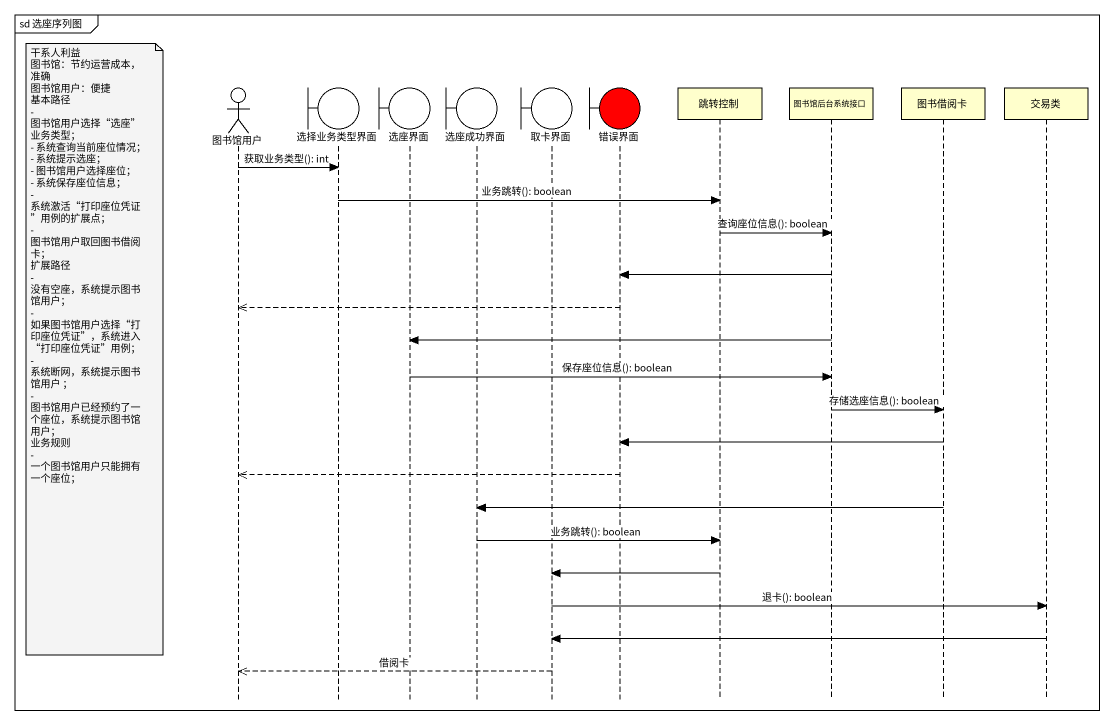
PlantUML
@startuml
mainframe sd 选座序列图
hide footbox
actor 图书馆用户
boundary 选择业务类型界面
boundary 选座界面
boundary 选座成功界面
boundary 取卡界面
boundary 错误界面 #FF0000
participant 跳转控制
participant 图书馆后台系统接口
participant 图书借阅卡
participant 交易类

图书馆用户 -> 选择业务类型界面 : 获取业务类型(): int
选择业务类型界面 -> 跳转控制 : 业务跳转(): boolean
跳转控制 -> 图书馆后台系统接口 : 查询座位信息(): boolean
图书馆后台系统接口 -> 错误界面
错误界面 -->> 图书馆用户
图书馆后台系统接口 -> 选座界面
note left of 图书馆用户
  干系人利益
  图书馆：节约运营成本，准确
  图书馆用户：便捷
  基本路径
  - 图书馆用户选择“选座”业务类型；
  - 系统查询当前座位情况；
  - 系统提示选座；
  - 图书馆用户选择座位；
  - 系统保存座位信息；
  - 系统激活“打印座位凭证”用例的扩展点；
  - 图书馆用户取回图书借阅卡；
  扩展路径
  - 没有空座，系统提示图书馆用户；
  - 如果图书馆用户选择“打印座位凭证”，系统进入“打印座位凭证”用例；
  - 系统断网，系统提示图书馆用户 ；
  - 图书馆用户已经预约了一个座位，系统提示图书馆用户；
  业务规则
  - 一个图书馆用户只能拥有一个座位；
end note
选座界面 -> 图书馆后台系统接口 : 保存座位信息(): boolean
图书馆后台系统接口 -> 图书借阅卡 : 存储选座信息(): boolean
图书借阅卡 -> 错误界面
错误界面 -->> 图书馆用户
图书借阅卡 -> 选座成功界面
选座成功界面 -> 跳转控制 : 业务跳转(): boolean
跳转控制 -> 取卡界面
取卡界面 -> 交易类 : 退卡(): boolean
交易类 -> 取卡界面
取卡界面 -->> 图书馆用户 : 借阅卡
@enduml
